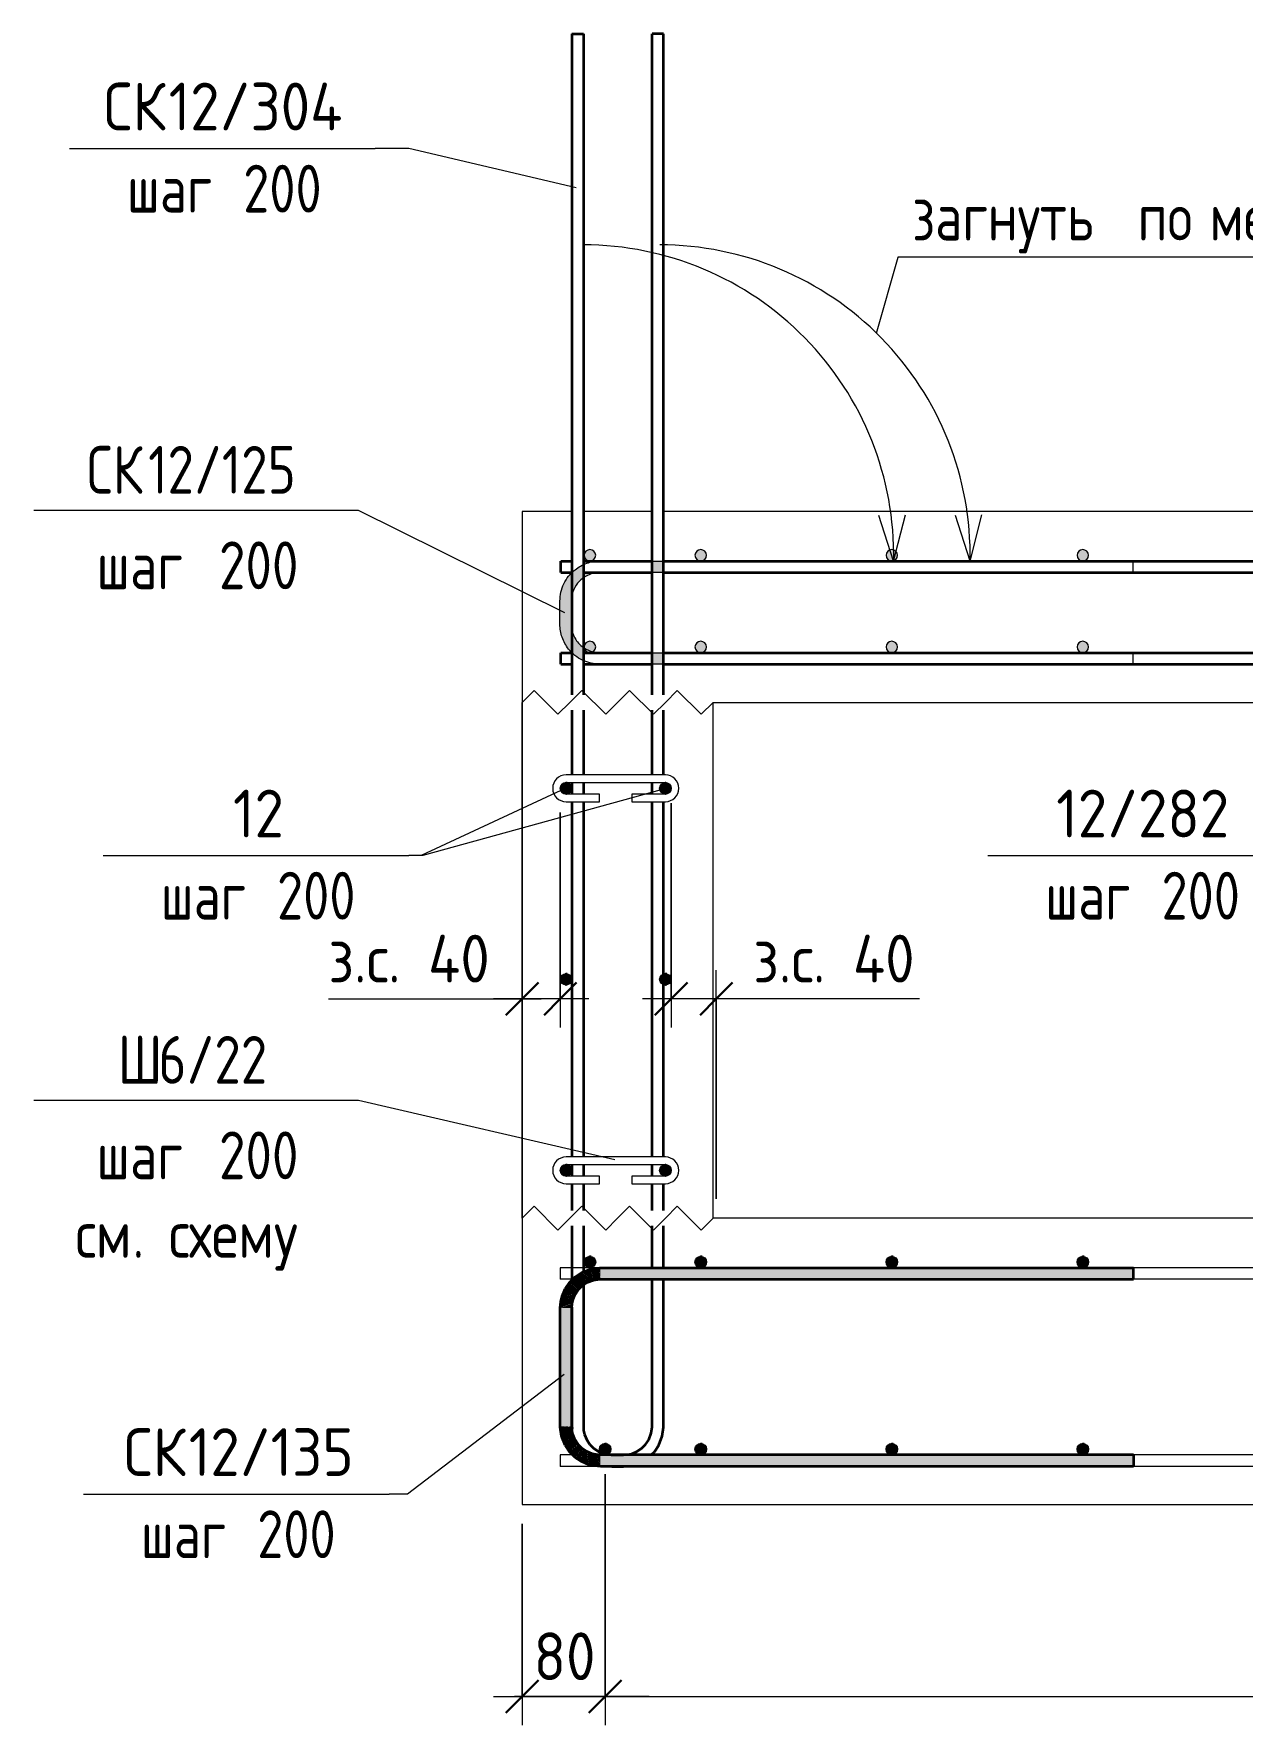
# Model space of a CAD drawing. Header units: millimetres. Extents: x 3129 to 68868, y -1586 to 12682.
# Drawn here: x 39890 to 41155, y -1381 to 390 of the extents above; entities that cross this region are included whole.
import ezdxf

# ---------------------------------------------------------------- set-up
doc = ezdxf.new("R2010")
doc.units = ezdxf.units.MM
for name, color, linetype, lineweight in [('AA_Dim', 7, 'Continuous', 9), ('AA_Dim-20', 7, 'Continuous', 9), ('AA_Linii', 7, 'Continuous', 9), ('AA_Oformlenie', 7, 'Continuous', 9), ('AA_Vinoska', 7, 'Continuous', 9), ('AF_Perekritie_Опалубка', 253, 'Continuous', 20), ('AF_Stena_Арматура', 253, 'Continuous', 18), ('Gen_Text', 7, 'Continuous', 9), ('KR_Armatura', 7, 'Continuous', 20), ('KR_Armatura_Tonkie', 7, 'Continuous', 20)]:
    doc.layers.add(name, color=color, linetype=linetype, lineweight=lineweight)
doc.styles.add('GOST Common', font='GOST_Common.ttf', dxfattribs={"width": 0.85, "height": 50})
doc.styles.add('ISOCPEUR', font='isocpeur.TTF', dxfattribs={"width": 0.85, "height": 50})
doc.styles.add('ISOCPEUR_1', font='isocpeur.TTF', dxfattribs={"width": 0.9, "height": 50})
doc.styles.add('ISOCPEUR_2', font='isocpeur.TTF', dxfattribs={"width": 0.8, "height": 50})
doc.dimstyles.new('05_Округл_5мм__прозр__1', dxfattribs={"dimscale": 304.8, "dimtxt": 50.137748, "dimasz": 0.111549, "dimexe": 0.098425, "dimexo": 0.065617, "dimgap": 0.006562, "dimtad": 1, "dimdec": 0, "dimrnd": 5, "dimdsep": 46, "dimtxsty": 'ISOCPEUR_1', "dimblk1": 'OBLIQUE', "dimblk2": 'OBLIQUE', "dimsah": 1, "dimcen": 0.09, "dimdle": 0.098425, "dimazin": 0, "dimtfac": 1, "dimtdec": 4, "dimtix": 1, "dimtmove": 1, "dimatfit": 3, "dimfxl": 1, "dimtvp": 1, "dimtolj": 1, "dimtzin": 0, "dimlwd": 18, "dimlwe": 18, "dimarcsym": 2})
doc.dimstyles.new('05_Округл_5мм__прозр__2', dxfattribs={"dimscale": 304.8, "dimtxt": 50.137748, "dimasz": 0.111549, "dimexe": 0.098425, "dimexo": 0.065617, "dimgap": 0.006562, "dimtad": 1, "dimdec": 0, "dimrnd": 5, "dimdsep": 46, "dimtxsty": 'ISOCPEUR_1', "dimblk1": 'OBLIQUE', "dimblk2": 'OBLIQUE', "dimsah": 1, "dimcen": 0.09, "dimdle": 0.098425, "dimazin": 0, "dimtfac": 1, "dimtdec": 4, "dimtix": 1, "dimtmove": 0, "dimatfit": 3, "dimfxl": 1, "dimtvp": 1, "dimtolj": 1, "dimtzin": 0, "dimlwd": 18, "dimlwe": 18, "dimarcsym": 2})

# ---------------------------------------------------------------- blocks, each defined once
blk = doc.blocks.new('079_Шпилька _ЭлУзла_ - d8 А240-V1-Сечение 21')
at = {"layer": 'AA_Oformlenie'}
for p, q in [((-47142, -386), (-47246, -386)), ((-47246, -394), (-47142, -394)), ((-47211, -406), (-47246, -406)), ((-47211, -414), (-47211, -406)), ((-47142, -406), (-47177, -406)), ((-47177, -406), (-47177, -414)), ((-47246, -414), (-47211, -414)), ((-47177, -414), (-47142, -414))]:
    blk.add_line(p, q, dxfattribs=at)
for centre, radius, start, end in [((-47246, -400), 14, 90, 270), ((-47142, -400), 14, 270, 90), ((-47246, -400), 6, 90, 270), ((-47142, -400), 6, 270, 90)]:
    blk.add_arc(centre, radius, start, end, dxfattribs=at)
blk = doc.blocks.new('079_Шпилька _ЭлУзла_ - d8 А240-V2-Сечение 21')
at = {"layer": 'AA_Oformlenie'}
for p, q in [((-47142, -786), (-47246, -786)), ((-47246, -794), (-47142, -794)), ((-47211, -806), (-47246, -806)), ((-47246, -814), (-47211, -814)), ((-47211, -814), (-47211, -806)), ((-47142, -806), (-47177, -806)), ((-47177, -806), (-47177, -814)), ((-47177, -814), (-47142, -814))]:
    blk.add_line(p, q, dxfattribs=at)
for centre, radius, start, end in [((-47246, -800), 14, 90, 270), ((-47246, -800), 6, 90, 270), ((-47142, -800), 14, 270, 90), ((-47142, -800), 6, 270, 90)]:
    blk.add_arc(centre, radius, start, end, dxfattribs=at)
blk = doc.blocks.new('Последовательность узлов - 3мм масшт20 маскировка-904226-Сечение 21')
at = {"layer": 'AA_Oformlenie'}
for p, q in [((-44797, -850), (-44784.5, -837.5)), ((-44759.5, -862.5), (-44784.5, -837.5)), ((-44747, -850), (-44759.5, -862.5)), ((-44747, -850), (-44734.5, -837.5)), ((-44709.5, -862.5), (-44734.5, -837.5)), ((-44697, -850), (-44709.5, -862.5)), ((-44697, -850), (-44684.5, -837.5)), ((-44659.5, -862.5), (-44684.5, -837.5)), ((-44647, -850), (-44659.5, -862.5)), ((-44647, -850), (-44634.5, -837.5)), ((-44609.5, -862.5), (-44634.5, -837.5)), ((-44597, -850), (-44609.5, -862.5))]:
    blk.add_line(p, q, dxfattribs=at)
blk = doc.blocks.new('DIMBLOCK33-Сечение 21')
at = {"layer": 'AA_Dim-20', "lineweight": 18}
for p, q in [((40440.8, -425.4), (40440.8, -650.4)), ((40440.8, -620.4), (40440.8, -425.4)), ((40400.8, -624.5), (40400.8, -590.4)), ((40197.9, -620.4), (40391.9, -620.4)), ((40470.8, -620.4), (40370.8, -620.4)), ((40391.9, -620.4), (40420.8, -620.4)), ((40400.8, -620.4), (40400.8, -624.5))]:
    blk.add_line(p, q, dxfattribs=at)
at = {"layer": 'AA_Dim-20', "lineweight": 30}
for p, q in [((40400.8, -620.4), (40417.8, -603.4)), ((40440.8, -620.4), (40457.8, -603.4)), ((40400.8, -620.4), (40383.8, -637.4)), ((40440.8, -620.4), (40423.8, -637.4))]:
    blk.add_line(p, q, dxfattribs=at)
at = {"layer": 'AA_Dim-20', "color": 0, "lineweight": 18, "insert": (40197.9, -553.3), "char_height": 50, "width": 208.876, "attachment_point": 1, "line_spacing_factor": 1.135194, "style": 'ISOCPEUR_1'}
blk.add_mtext('з.с. 40', dxfattribs=at)
blk = doc.blocks.new('_Oblique')
at = {"color": 0, "linetype": 'ByBlock', "lineweight": -2}
blk.add_line((-0.5, -0.5), (0.5, 0.5), dxfattribs=at)
blk = doc.blocks.new('DIMBLOCK34-Сечение 21')
at = {"layer": 'AA_Dim-20', "lineweight": 18}
for p, q in [((40556.8, -415.7), (40556.8, -650.4)), ((40556.8, -620.4), (40556.8, -415.7)), ((40604.1, -830), (40604.1, -590.4)), ((40634.1, -620.4), (40526.8, -620.4)), ((40622.7, -620.4), (40580.4, -620.4)), ((40604.1, -620.4), (40604.1, -830)), ((40816.8, -620.4), (40622.7, -620.4))]:
    blk.add_line(p, q, dxfattribs=at)
at = {"layer": 'AA_Dim-20', "lineweight": 30}
for p, q in [((40556.8, -620.4), (40573.8, -603.4)), ((40604.1, -620.4), (40621.1, -603.4)), ((40556.8, -620.4), (40539.8, -637.4)), ((40604.1, -620.4), (40587.1, -637.4))]:
    blk.add_line(p, q, dxfattribs=at)
at = {"layer": 'AA_Dim-20', "color": 0, "lineweight": 18, "insert": (40642.7, -553.3), "char_height": 50, "width": 208.876, "attachment_point": 1, "line_spacing_factor": 1.135194, "style": 'ISOCPEUR_1'}
blk.add_mtext('з.с. 40', dxfattribs=at)
blk = doc.blocks.new('010_Текст с выноской - Текст 2 строки-4082114-Сечение 21')
at = {"layer": 'AA_Vinoska'}
blk.add_line((-46398.5, 156), (-46898.5, 156), dxfattribs=at)
blk = doc.blocks.new('DIMBLOCK40-Сечение 21')
at = {"layer": 'AA_Dim-20', "lineweight": 18}
for p, q in [((40487.8, -1118), (40487.8, -1380.9)), ((40487.8, -1350.9), (40487.8, -1118)), ((40400.8, -1170), (40400.8, -1380.9)), ((40400.8, -1350.9), (40400.8, -1170)), ((40370.8, -1350.9), (40487.8, -1350.9)), ((40392.8, -1350.9), (40444.3, -1350.9)), ((40533.9, -1350.9), (40392.8, -1350.9))]:
    blk.add_line(p, q, dxfattribs=at)
at = {"layer": 'AA_Dim-20', "lineweight": 30}
for p, q in [((40400.8, -1350.9), (40417.8, -1333.9)), ((40487.8, -1350.9), (40504.8, -1333.9)), ((40400.8, -1350.9), (40383.8, -1367.9)), ((40487.8, -1350.9), (40470.8, -1367.9))]:
    blk.add_line(p, q, dxfattribs=at)
at = {"layer": 'AA_Dim-20', "color": 0, "lineweight": 18, "insert": (40412.8, -1283.8), "char_height": 50, "width": 145.305, "attachment_point": 1, "line_spacing_factor": 1.135194, "style": 'ISOCPEUR_1'}
blk.add_mtext('80\\fISOCPEUR|b0|i0|c130|p34|;\\W.9;ㅤ', dxfattribs=at)
blk = doc.blocks.new('DIMBLOCK41-Сечение 21')
at = {"layer": 'AA_Dim-20', "lineweight": 18}
for p, q in [((43017.8, -1110.4), (43017.8, -1380.9)), ((43017.8, -1350.9), (43017.8, -1110.4)), ((40487.8, -1118), (40487.8, -1380.9)), ((40487.8, -1350.9), (40487.8, -1118)), ((40487.8, -1350.9), (43017.8, -1350.9))]:
    blk.add_line(p, q, dxfattribs=at)
at = {"layer": 'AA_Dim-20', "lineweight": 30}
for p, q in [((40487.8, -1350.9), (40504.8, -1333.9)), ((43017.8, -1350.9), (43034.8, -1333.9)), ((40487.8, -1350.9), (40470.8, -1367.9)), ((43017.8, -1350.9), (43000.8, -1367.9))]:
    blk.add_line(p, q, dxfattribs=at)
at = {"layer": 'AA_Dim-20', "color": 0, "lineweight": 18, "insert": (41639.7, -1283.8), "char_height": 50, "width": 271.311, "attachment_point": 1, "line_spacing_factor": 1.135194, "style": 'ISOCPEUR_1'}
blk.add_mtext('шаг 200', dxfattribs=at)
blk = doc.blocks.new('042_М_Арматуры - Диам длина поз _ Комментарий-2260297-Сечение 21')
at = {"layer": 'AA_Vinoska'}
blk.add_line((-46484.4, -725.7), (-46164.4, -725.7), dxfattribs=at)
blk = doc.blocks.new('010_Текст с выноской - Текст 2 строки-4087354-Сечение 21')
at = {"layer": 'AA_Vinoska'}
blk.add_line((-47463.3, -109.1), (-47803.3, -109.1), dxfattribs=at)

msp = doc.modelspace()

# ---------------------------------------------------------------- hatches: boundary and pattern name
at = {"layer": 'AA_Oformlenie'}
h = msp.add_hatch(color=250, dxfattribs=at)
h.paths.add_polyline_path([(40787.8, -258), (40789.3, -257.8), (40790.8, -257.2), (40792, -256.2), (40793, -255), (40793.6, -253.6), (40793.8, -252), (40793.6, -250.4), (40793, -249), (40792, -247.8), (40790.8, -246.8), (40789.3, -246.2), (40787.8, -246), (40786.2, -246.2), (40784.8, -246.8), (40783.5, -247.8), (40782.6, -249), (40782, -250.4), (40781.8, -252), (40782, -253.6), (40782.6, -255), (40783.5, -256.2), (40784.8, -257.2), (40786.2, -257.8)])
h.paths.add_polyline_path([(40987.8, -258), (40989.3, -257.8), (40990.8, -257.2), (40992, -256.2), (40993, -255), (40993.6, -253.6), (40993.8, -252), (40993.6, -250.4), (40993, -249), (40992, -247.8), (40990.8, -246.8), (40989.3, -246.2), (40987.8, -246), (40986.2, -246.2), (40984.8, -246.8), (40983.5, -247.8), (40982.6, -249), (40982, -250.4), (40981.8, -252), (40982, -253.6), (40982.6, -255), (40983.5, -256.2), (40984.8, -257.2), (40986.2, -257.8)])
h.paths.add_polyline_path([(40587.8, -258), (40589.3, -257.8), (40590.8, -257.2), (40592, -256.2), (40593, -255), (40593.6, -253.6), (40593.8, -252), (40593.6, -250.4), (40593, -249), (40592, -247.8), (40590.8, -246.8), (40589.3, -246.2), (40587.8, -246), (40586.2, -246.2), (40584.8, -246.8), (40583.5, -247.8), (40582.6, -249), (40582, -250.4), (40581.8, -252), (40582, -253.6), (40582.6, -255), (40583.5, -256.2), (40584.8, -257.2), (40586.2, -257.8)])
h.paths.add_polyline_path([(40475, -257.1), (40476, -256.2), (40477, -255), (40477.6, -253.6), (40477.8, -252), (40477.6, -250.4), (40477, -249), (40476, -247.8), (40474.8, -246.8), (40473.3, -246.2), (40471.8, -246), (40470.2, -246.2), (40468.8, -246.8), (40467.5, -247.8), (40466.6, -249), (40466, -250.4), (40465.8, -252), (40466, -253), (40470.2, -255.4), (40474.7, -257)])
h.paths.add_polyline_path([(40987.8, -162), (40989.3, -161.8), (40990.8, -161.2), (40992, -160.2), (40993, -159), (40993.6, -157.6), (40993.8, -156), (40993.6, -154.4), (40993, -153), (40992, -151.8), (40990.8, -150.8), (40989.3, -150.2), (40987.8, -150), (40986.2, -150.2), (40984.8, -150.8), (40983.5, -151.8), (40982.6, -153), (40982, -154.4), (40981.8, -156), (40982, -157.6), (40982.6, -159), (40983.5, -160.2), (40984.8, -161.2), (40986.2, -161.8)])
h.paths.add_polyline_path([(40471.8, -162), (40473.3, -161.8), (40474.8, -161.2), (40476, -160.2), (40477, -159), (40477.6, -157.6), (40477.8, -156), (40477.6, -154.4), (40477, -153), (40476, -151.8), (40474.8, -150.8), (40473.3, -150.2), (40471.8, -150), (40470.2, -150.2), (40468.8, -150.8), (40467.5, -151.8), (40466.6, -153), (40466, -154.4), (40465.8, -156), (40466, -157.6), (40466.6, -159), (40467.5, -160.2), (40468.8, -161.2), (40470.2, -161.8)])
h.paths.add_polyline_path([(40587.8, -162), (40589.3, -161.8), (40590.8, -161.2), (40592, -160.2), (40593, -159), (40593.6, -157.6), (40593.8, -156), (40593.6, -154.4), (40593, -153), (40592, -151.8), (40590.8, -150.8), (40589.3, -150.2), (40587.8, -150), (40586.2, -150.2), (40584.8, -150.8), (40583.5, -151.8), (40582.6, -153), (40582, -154.4), (40581.8, -156), (40582, -157.6), (40582.6, -159), (40583.5, -160.2), (40584.8, -161.2), (40586.2, -161.8)])
h.paths.add_polyline_path([(40787.8, -162), (40789.3, -161.8), (40790.8, -161.2), (40792, -160.2), (40793, -159), (40793.6, -157.6), (40793.8, -156), (40793.6, -154.4), (40793, -153), (40792, -151.8), (40790.8, -150.8), (40789.3, -150.2), (40787.8, -150), (40786.2, -150.2), (40784.8, -150.8), (40783.5, -151.8), (40782.6, -153), (40782, -154.4), (40781.8, -156), (40782, -157.6), (40782.6, -159), (40783.5, -160.2), (40784.8, -161.2), (40786.2, -161.8)])
h = msp.add_hatch(color=250, dxfattribs=at)
h.paths.add_polyline_path([(40536.9, -270), (40548.9, -270), (40548.9, -258.1), (40536.9, -258.1), (40536.9, -259.2)])
h.paths.add_polyline_path([(40464.9, -266.1), (40464.9, -258), (40480, -257.8), (40474.7, -257), (40469.3, -255.1), (40463.6, -251.5), (40458.9, -246.8), (40455.3, -241.1), (40453.1, -234.8), (40452.4, -228), (40452.4, -204), (40453.1, -197.4), (40455.3, -191.1), (40458.9, -185.4), (40464.1, -180.3), (40469.3, -177), (40475.7, -174.8), (40482.3, -174), (40548.9, -174), (40548.9, -162), (40536.9, -162), (40536.9, -174), (40464.9, -174), (40464.9, -165.9), (40463.6, -166.5), (40456.2, -171.2), (40449.5, -177.8), (40444.5, -185.8), (40441.4, -194.7), (40440.4, -204.1), (40440.4, -228.1), (40441.4, -237.3), (40444.9, -246.8), (40449.5, -254.2), (40456.2, -260.8), (40464.1, -265.8)])
at = {"layer": 'KR_Armatura'}
h = msp.add_hatch(color=256, dxfattribs=at)
edge = h.paths.add_edge_path()
edge.add_arc((40446.8, -400), 6, 0, 360)
for points in [[(40446.8, -406), (40452, -403), (40452, -397), (40446.8, -394), (40441.6, -397), (40441.6, -403), (40446.4, -405.8)], [(40550.8, -406), (40556, -403), (40556, -397), (40550.8, -394), (40545.6, -397), (40545.6, -403), (40550.4, -405.8)], [(40446.8, -606), (40452, -603), (40452, -597), (40446.8, -594), (40441.6, -597), (40441.6, -603)], [(40550.8, -606), (40556, -603), (40556, -597), (40550.8, -594), (40545.6, -597), (40545.6, -603)], [(40446.8, -806), (40452, -803), (40452, -797), (40446.8, -794), (40441.6, -797), (40441.6, -803), (40446.4, -805.8)], [(40550.8, -806), (40556, -803), (40556, -797), (40550.8, -794), (40545.6, -797), (40545.6, -803), (40550.4, -805.8)], [(40471.8, -902), (40477, -899), (40477, -893), (40471.8, -890), (40466.6, -893), (40466.6, -899)], [(40587.8, -902), (40593, -899), (40593, -893), (40587.8, -890), (40582.6, -893), (40582.6, -899)], [(40787.8, -902), (40793, -899), (40793, -893), (40787.8, -890), (40782.6, -893), (40782.6, -899)], [(40987.8, -902), (40993, -899), (40993, -893), (40987.8, -890), (40982.6, -893), (40982.6, -899)], [(40487.8, -1098), (40493, -1095), (40493, -1089), (40487.8, -1086), (40482.6, -1089), (40482.6, -1095)], [(40587.8, -1098), (40593, -1095), (40593, -1089), (40587.8, -1086), (40582.6, -1089), (40582.6, -1095)], [(40787.8, -1098), (40793, -1095), (40793, -1089), (40787.8, -1086), (40782.6, -1089), (40782.6, -1095)], [(40987.8, -1098), (40993, -1095), (40993, -1089), (40987.8, -1086), (40982.6, -1089), (40982.6, -1095)]]:
    msp.add_hatch(color=256, dxfattribs=at).paths.add_polyline_path(points)
h = msp.add_hatch(color=256, dxfattribs=at)
edge = h.paths.add_edge_path()
edge.add_arc((40550.8, -400), 6, 0, 360)
h = msp.add_hatch(color=256, dxfattribs=at)
edge = h.paths.add_edge_path()
edge.add_arc((40446.8, -600), 6, 0, 360)
h = msp.add_hatch(color=256, dxfattribs=at)
edge = h.paths.add_edge_path()
edge.add_arc((40550.8, -600), 6, 0, 360)
h = msp.add_hatch(color=256, dxfattribs=at)
edge = h.paths.add_edge_path()
edge.add_arc((40446.8, -800), 6, 0, 360)
h = msp.add_hatch(color=256, dxfattribs=at)
edge = h.paths.add_edge_path()
edge.add_arc((40550.8, -800), 6, 0, 360)
h = msp.add_hatch(color=256, dxfattribs=at)
edge = h.paths.add_edge_path()
edge.add_arc((40471.8, -896), 6, 0, 360)
h = msp.add_hatch(color=256, dxfattribs=at)
edge = h.paths.add_edge_path()
edge.add_arc((40587.8, -896), 6, 0, 360)
h = msp.add_hatch(color=256, dxfattribs=at)
edge = h.paths.add_edge_path()
edge.add_arc((40787.8, -896), 6, 0, 360)
h = msp.add_hatch(color=256, dxfattribs=at)
edge = h.paths.add_edge_path()
edge.add_arc((40987.8, -896), 6, 0, 360)
h = msp.add_hatch(color=256, dxfattribs=at)
edge = h.paths.add_edge_path()
edge.add_arc((40487.8, -1092), 6, 0, 360)
h = msp.add_hatch(color=256, dxfattribs=at)
edge = h.paths.add_edge_path()
edge.add_arc((40587.8, -1092), 6, 0, 360)
h = msp.add_hatch(color=256, dxfattribs=at)
edge = h.paths.add_edge_path()
edge.add_arc((40787.8, -1092), 6, 0, 360)
h = msp.add_hatch(color=256, dxfattribs=at)
edge = h.paths.add_edge_path()
edge.add_arc((40987.8, -1092), 6, 0, 360)
at = {"layer": 'KR_Armatura_Tonkie'}
for points in [[(40482.1, -914), (40481.8, -902), (40472.6, -903.3), (40475.9, -907)], [(40482.8, -914), (40482.8, -902), (40481.8, -902), (40482.2, -907)], [(40548.9, -914), (41040.8, -914), (41040.8, -902), (40482.8, -902), (40482.8, -914), (40536.9, -914)], [(40459.6, -925), (40450.3, -917.4), (40445.8, -924.2), (40456.2, -924.8)], [(40463.8, -920.8), (40456.2, -911.5), (40450.3, -917.4), (40463, -920.6)], [(40459.6, -925), (40463.8, -920.8), (40450.3, -917.4), (40456.4, -922.3)], [(40468.7, -917.5), (40463, -907), (40456.2, -911.5), (40464.9, -915.7)], [(40463.8, -920.8), (40468.7, -917.5), (40456.2, -911.5), (40463, -919.9)], [(40475.5, -914.9), (40472.6, -903.3), (40463, -907), (40464.9, -908.1)], [(40468.7, -917.5), (40475.5, -914.9), (40463, -907), (40467.3, -914.9)], [(40475.5, -914.9), (40482.1, -914), (40472.6, -903.3), (40475.3, -914)], [(40482.1, -914), (40482.8, -914), (40481.8, -903.3), (40482.1, -914)], [(40440.8, -944), (40452.8, -939.5), (40441.3, -937.8)], [(40441.3, -937.8), (40454.1, -935.3), (40442.6, -931.8)], [(40453.1, -939.6), (40454.1, -935.3), (40441.3, -937.8), (40452.9, -939.6)], [(40442.6, -931.8), (40456.2, -929.8), (40445.8, -924.2)], [(40454.1, -935.3), (40456.2, -929.9), (40442.6, -931.8), (40452.9, -934.9)], [(40456.4, -929.9), (40459.6, -925), (40445.8, -924.2), (40456.2, -929.8)], [(40452.8, -1068), (40452.8, -944), (40440.8, -944), (40440.8, -1068)], [(40445.8, -944), (40452.8, -944), (40453.1, -939.6), (40441.3, -944), (40442.6, -944)], [(40440.8, -1069), (40452.8, -1068.7), (40452.7, -1068), (40442.1, -1068.9)], [(40440.8, -1069), (40450.9, -1068), (40440.8, -1068)], [(40442.1, -1078.2), (40452.8, -1068.7), (40440.8, -1069), (40441.7, -1075.8)], [(40442.1, -1078.2), (40453.7, -1075.3), (40452.8, -1068.7), (40444.8, -1075.8)], [(40445.8, -1087.8), (40453.7, -1075.3), (40442.1, -1078.2)], [(40445.8, -1087.8), (40456.4, -1082.1), (40453.7, -1075.3), (40453.4, -1075.8)], [(40450.3, -1094.6), (40456.4, -1082.1), (40445.8, -1087.8)], [(40450.3, -1094.6), (40459.5, -1086.9), (40456.4, -1082.1), (40453.6, -1087.8)], [(40456.2, -1100.5), (40459.6, -1087), (40450.3, -1094.6), (40453.7, -1098)], [(40456.2, -1100.5), (40463.8, -1091.2), (40459.6, -1087), (40456.4, -1099.7)], [(40463, -1105), (40463.8, -1091.2), (40456.4, -1100.6), (40462.4, -1104.6)], [(40463, -1105), (40468.7, -1094.5), (40463.8, -1091.2), (40463.3, -1100.5)], [(40470.6, -1108.2), (40468.6, -1094.6), (40463, -1105), (40468.4, -1107.3)], [(40470.6, -1108.2), (40474.1, -1096.7), (40468.7, -1094.6), (40470.2, -1105)], [(40476.7, -1109.5), (40474.1, -1096.7), (40470.6, -1108.2), (40475.1, -1109.2)], [(40476.7, -1109.5), (40478.4, -1097.7), (40474.1, -1096.7), (40476.5, -1108.7)], [(40482.8, -1110), (40478.4, -1097.7), (40476.7, -1109.5), (40480.7, -1109.8)], [(40482.8, -1110), (40482.8, -1098), (40478.4, -1097.7), (40482.4, -1108.7)], [(40988.2, -1110), (41040.8, -1110), (41040.8, -1098), (40482.8, -1098), (40482.8, -1110), (40987.8, -1110)]]:
    msp.add_hatch(color=256, dxfattribs=at).paths.add_polyline_path(points)

# ---------------------------------------------------------------- linework, layer by layer
at = {"layer": 'AA_Linii', "lineweight": 20}
for p, q in [((40789.8, -162), (40774.4, -114.4)), ((40789.8, -162), (40802.1, -113.5)), ((40869.8, -162), (40854.4, -114.4)), ((40869.8, -162), (40882.1, -113.5)), ((40482.3, -162), (41040.2, -162)), ((41040.2, -174), (40482.3, -174)), ((41040.2, -162), (41040.2, -174)), ((40440.4, -228), (40440.4, -204)), ((40452.4, -204.1), (40452.4, -228.1)), ((40482.3, -258.1), (41040.2, -258.1)), ((41040.2, -258.1), (41040.2, -270)), ((41040.2, -270), (40482.3, -270)), ((40400.8, -850), (40400.8, -310)), ((40440.8, -902), (40440.8, -914)), ((43055.8, -902), (40440.8, -902)), ((43055.8, -914), (40440.8, -914)), ((40487.8, -1098), (40487.8, -1088)), ((40587.8, -1098), (40587.8, -1092)), ((40787.8, -1098), (40787.8, -1090.8)), ((40987.8, -1098), (40987.8, -1092)), ((40440.8, -1098), (40440.8, -1110)), ((43055.8, -1098), (40440.8, -1098)), ((43055.8, -1110), (40440.8, -1110))]:
    msp.add_line(p, q, dxfattribs=at)
for centre, radius, start, end in [((40464.9, -156), 325, 358.9422, 90), ((40544.9, -156), 325, 358.9422, 90), ((40471.8, -156), 6, 360, 180), ((40471.8, -156), 6, 180, 0), ((40587.8, -156), 6, 360, 180), ((40587.8, -156), 6, 180, 0), ((40787.8, -156), 6, 360, 180), ((40787.8, -156), 6, 180, 0), ((40987.8, -156), 6, 360, 180), ((40987.8, -156), 6, 180, 0), ((40471.8, -252), 6, 360, 180), ((40587.8, -252), 6, 360, 180), ((40787.8, -252), 6, 360, 180), ((40987.8, -252), 6, 360, 180), ((40471.8, -252), 6, 180, 0), ((40587.8, -252), 6, 180, 0), ((40787.8, -252), 6, 180, 0), ((40987.8, -252), 6, 180, 0)]:
    msp.add_arc(centre, radius, start, end, dxfattribs=at)
for points in [[(40440.4, -204), (40440.4, -200.8), (40441.1, -194.6), (40444.2, -185.6), (40449.2, -177.6), (40457.1, -169.8), (40466.1, -164.8), (40475.3, -162.4), (40480, -162), (40482.3, -162)], [(40482.3, -174), (40480.1, -174), (40475.6, -174.5), (40469.2, -176.8), (40463.5, -180.4), (40457.9, -186), (40454.3, -192.5), (40452.6, -199), (40452.4, -202.4), (40452.4, -204.1)], [(40482.3, -270), (40479.2, -270), (40473, -269.3), (40464, -266.2), (40455.9, -261.1), (40448.1, -253.3), (40443.1, -244.2), (40440.8, -235.1), (40440.4, -230.4), (40440.4, -228)], [(40452.4, -228.1), (40452.4, -230.4), (40452.9, -234.8), (40455.1, -241.2), (40458.7, -246.9), (40464.3, -252.5), (40470.8, -256.1), (40477.3, -257.8), (40480.6, -258.1), (40482.3, -258.1)]]:
    msp.add_open_spline(points, degree=3, knots=[0, 0, 0, 0, 0.142857, 0.285714, 0.428571, 0.571429, 0.785714, 0.892857, 1, 1, 1, 1], dxfattribs=at)
at = {"layer": 'AA_Vinoska'}
for p, q in [((40282.3, 269.9), (40247, 269.9)), ((40457.4, 228.7), (40282.3, 269.9)), ((40772, 76.7), (40794.4, 156)), ((40445.6, -216.3), (40229.5, -109.1)), ((40446.6, -399.9), (40295.2, -470.4)), ((40548.9, -400.8), (40296.8, -470.4)), ((40295.2, -470.4), (40282.3, -470.4)), ((40296.8, -470.4), (40282.3, -470.4)), ((40498, -789.1), (40229.5, -727)), ((40444.7, -1013.7), (40280.9, -1139)), ((40280.9, -1139), (40261.6, -1139))]:
    msp.add_line(p, q, dxfattribs=at)
at = {"layer": 'AF_Perekritie_Опалубка'}
for p, q in [((40452.9, -110), (40400.8, -110)), ((40400.8, -110), (40400.8, -310)), ((40402.1, -110), (40400.8, -110)), ((40536.9, -110), (40464.9, -110)), ((42947.9, -110), (40548.9, -110)), ((40600.8, -310), (42895.8, -310)), ((40400.8, -850), (40400.8, -1150)), ((42895.8, -850), (40600.8, -850)), ((40400.8, -1150), (43095.8, -1150)), ((40400.8, -1150), (40406.6, -1150))]:
    msp.add_line(p, q, dxfattribs=at)
at = {"layer": 'AF_Stena_Арматура', "lineweight": 20}
for p, q in [((40400.8, -310), (40400.8, -850)), ((40600.8, -850), (40600.8, -310)), ((40600.8, -310), (40602.2, -310)), ((40602.2, -850), (40600.8, -850))]:
    msp.add_line(p, q, dxfattribs=at)
at = {"layer": 'KR_Armatura'}
for p, q in [((40446.8, -394), (40441.6, -397)), ((40441.6, -397), (40441.6, -403)), ((40441.6, -403), (40446.4, -405.8)), ((40446.4, -405.8), (40446.8, -406)), ((40448.1, -394), (40446.8, -394)), ((40452, -397), (40446.8, -394)), ((40446.8, -406), (40452, -403)), ((40448.1, -406), (40446.8, -406)), ((40452, -403), (40452, -397)), ((40550.8, -394), (40545.6, -397)), ((40545.6, -397), (40545.6, -403)), ((40545.6, -403), (40550.4, -405.8)), ((40550.4, -405.8), (40550.8, -406)), ((40556, -397), (40550.8, -394)), ((40550.8, -406), (40556, -403)), ((40556, -403), (40556, -397)), ((40446.8, -594), (40441.6, -597)), ((40441.6, -597), (40441.6, -603)), ((40448.1, -594), (40446.8, -594)), ((40452, -597), (40446.8, -594)), ((40452, -603), (40452, -597)), ((40550.8, -594), (40545.6, -597)), ((40545.6, -597), (40545.6, -603)), ((40552.2, -594), (40550.8, -594)), ((40556, -597), (40550.8, -594)), ((40556, -603), (40556, -597)), ((40441.6, -603), (40446.8, -606)), ((40446.8, -606), (40452, -603)), ((40448.1, -606), (40446.8, -606)), ((40545.6, -603), (40550.8, -606)), ((40550.8, -606), (40556, -603)), ((40552.2, -606), (40550.8, -606)), ((40446.8, -794), (40441.6, -797)), ((40448.1, -794), (40446.8, -794)), ((40452, -797), (40446.8, -794)), ((40550.8, -794), (40545.6, -797)), ((40556, -797), (40550.8, -794)), ((40441.6, -797), (40441.6, -803)), ((40441.6, -803), (40446.4, -805.8)), ((40446.4, -805.8), (40446.8, -806)), ((40446.8, -806), (40452, -803)), ((40448.1, -806), (40446.8, -806)), ((40452, -803), (40452, -797)), ((40545.6, -797), (40545.6, -803)), ((40545.6, -803), (40550.4, -805.8)), ((40550.4, -805.8), (40550.8, -806)), ((40550.8, -806), (40556, -803)), ((40556, -803), (40556, -797)), ((40471.8, -890), (40466.6, -893)), ((40466.6, -893), (40466.6, -899)), ((40466.6, -899), (40471.8, -902)), ((40473.1, -890), (40471.8, -890)), ((40477, -893), (40471.8, -890)), ((40471.8, -902), (40477, -899)), ((40473.1, -902), (40471.8, -902)), ((40477, -899), (40477, -893)), ((40587.8, -890), (40582.6, -893)), ((40582.6, -893), (40582.6, -899)), ((40582.6, -899), (40587.8, -902)), ((40589.2, -890), (40587.8, -890)), ((40593, -893), (40587.8, -890)), ((40587.8, -902), (40593, -899)), ((40589.2, -902), (40587.8, -902)), ((40593, -899), (40593, -893)), ((40787.8, -890), (40782.6, -893)), ((40782.6, -893), (40782.6, -899)), ((40782.6, -899), (40787.8, -902)), ((40789.2, -890), (40787.8, -890)), ((40793, -893), (40787.8, -890)), ((40787.8, -902), (40793, -899)), ((40789.2, -902), (40787.8, -902)), ((40793, -899), (40793, -893)), ((40987.8, -890), (40982.6, -893)), ((40982.6, -893), (40982.6, -899)), ((40982.6, -899), (40987.8, -902)), ((40989.2, -890), (40987.8, -890)), ((40993, -893), (40987.8, -890)), ((40987.8, -902), (40993, -899)), ((40989.2, -902), (40987.8, -902)), ((40993, -899), (40993, -893)), ((40487.8, -1086), (40482.6, -1089)), ((40482.6, -1089), (40482.6, -1095)), ((40482.6, -1095), (40487.8, -1098)), ((40489.1, -1086), (40487.8, -1086)), ((40493, -1089), (40487.8, -1086)), ((40487.8, -1098), (40493, -1095)), ((40493, -1095), (40493, -1089)), ((40587.8, -1086), (40582.6, -1089)), ((40582.6, -1089), (40582.6, -1095)), ((40582.6, -1095), (40587.8, -1098)), ((40589.2, -1086), (40587.8, -1086)), ((40593, -1089), (40587.8, -1086)), ((40587.8, -1098), (40593, -1095)), ((40593, -1095), (40593, -1089)), ((40787.8, -1086), (40782.6, -1089)), ((40782.6, -1089), (40782.6, -1095)), ((40782.6, -1095), (40787.8, -1098)), ((40789.2, -1086), (40787.8, -1086)), ((40793, -1089), (40787.8, -1086)), ((40787.8, -1098), (40793, -1095)), ((40793, -1095), (40793, -1089)), ((40987.8, -1086), (40982.6, -1089)), ((40982.6, -1089), (40982.6, -1095)), ((40982.6, -1095), (40987.8, -1098)), ((40989.2, -1086), (40987.8, -1086)), ((40993, -1089), (40987.8, -1086)), ((40987.8, -1098), (40993, -1095)), ((40993, -1095), (40993, -1089)), ((40487.9, -1098), (40487.8, -1098)), ((40589.2, -1098), (40587.8, -1098)), ((40789.2, -1098), (40787.8, -1098)), ((40989.2, -1098), (40987.8, -1098))]:
    msp.add_line(p, q, dxfattribs=at)
for centre in [(40446.8, -400), (40550.8, -400), (40446.8, -600), (40550.8, -600), (40446.8, -800), (40550.8, -800), (40471.8, -896), (40587.8, -896), (40787.8, -896), (40987.8, -896), (40487.8, -1092), (40587.8, -1092), (40787.8, -1092), (40987.8, -1092)]:
    msp.add_circle(centre, 6, dxfattribs=at)
at = {"layer": 'KR_Armatura_Tonkie', "lineweight": 35}
for p, q in [((40452.9, 390), (40452.9, -302)), ((40452.9, 390), (40464.9, 390)), ((40464.9, 390), (40464.9, -302)), ((40548.9, 390), (40536.9, 390)), ((40536.9, -302), (40536.9, 390)), ((40548.9, -302), (40548.9, 390)), ((40441.2, -162), (40452.9, -162)), ((40441.2, -174), (40441.2, -162)), ((40441.2, -174), (40452.9, -174)), ((40464.9, -162), (40536.9, -162)), ((40464.9, -174), (40536.9, -174)), ((40548.9, -162), (42947.9, -162)), ((40548.9, -174), (42947.9, -174)), ((40441.2, -258), (40452.9, -258)), ((40441.2, -270), (40441.2, -258)), ((40464.9, -258), (40536.9, -258)), ((40548.9, -258), (42947.9, -258)), ((40441.2, -270), (40452.9, -270)), ((40464.9, -270), (40536.9, -270)), ((40548.9, -270), (42947.9, -270)), ((40452.9, -318), (40452.9, -386)), ((40464.9, -318), (40464.9, -386)), ((40536.9, -386), (40536.9, -318)), ((40548.9, -386), (40548.9, -318)), ((40452.9, -394), (40452.9, -406)), ((40464.9, -394), (40464.9, -406)), ((40536.9, -406), (40536.9, -394)), ((40548.9, -406), (40548.9, -394)), ((40452.9, -414), (40452.9, -786)), ((40464.9, -414), (40464.9, -786)), ((40536.9, -786), (40536.9, -414)), ((40548.9, -786), (40548.9, -414)), ((40452.9, -794), (40452.9, -806)), ((40464.9, -794), (40464.9, -806)), ((40536.9, -806), (40536.9, -794)), ((40548.9, -806), (40548.9, -794)), ((40452.9, -814), (40452.9, -842)), ((40464.9, -814), (40464.9, -842)), ((40536.9, -842), (40536.9, -814)), ((40548.9, -842), (40548.9, -814)), ((40452.9, -858), (40452.9, -914.8)), ((40464.9, -858), (40464.9, -906.2)), ((40536.9, -902), (40536.9, -858)), ((40548.9, -902), (40548.9, -858)), ((40472.6, -903.3), (40481.8, -902)), ((40481.8, -902), (40482.8, -902)), ((40482.8, -902), (41040.8, -902)), ((41040.8, -914), (41040.8, -902)), ((40445.8, -924.2), (40450.3, -917.4)), ((40450.3, -917.4), (40456.2, -911.5)), ((40456.2, -911.5), (40463, -907)), ((40459.6, -925), (40463.8, -920.8)), ((40463, -907), (40472.6, -903.3)), ((40463.8, -920.8), (40468.7, -917.5)), ((40464.9, -920.1), (40464.9, -1068)), ((40468.7, -917.5), (40475.5, -914.9)), ((40475.5, -914.9), (40482.1, -914)), ((40482.1, -914), (40482.8, -914)), ((40482.8, -914), (41040.8, -914)), ((40536.9, -1068), (40536.9, -914)), ((40548.9, -1068), (40548.9, -914)), ((40440.8, -944), (40441.3, -937.8)), ((40441.3, -937.8), (40442.6, -931.8)), ((40442.6, -931.8), (40445.8, -924.2)), ((40453.1, -939.6), (40454.1, -935.3)), ((40454.1, -935.3), (40456.4, -929.9)), ((40456.4, -929.9), (40459.6, -925)), ((40440.8, -1068), (40440.8, -944)), ((40452.8, -944), (40453.1, -939.6)), ((40452.8, -1068), (40452.8, -944)), ((40452.9, -943.2), (40452.9, -1068)), ((40440.8, -1069), (40440.8, -1068)), ((40442.1, -1078.2), (40440.8, -1069)), ((40445.8, -1087.8), (40442.1, -1078.2)), ((40452.8, -1068.7), (40452.8, -1068)), ((40453.7, -1075.3), (40452.8, -1068.7)), ((40452.9, -1068), (40453.1, -1070.4)), ((40456.4, -1082.1), (40453.7, -1075.3)), ((40464.9, -1068), (40465.2, -1072.4)), ((40465.2, -1072.4), (40466.2, -1076.7)), ((40466.2, -1076.7), (40468.4, -1082.1)), ((40533.3, -1082.1), (40536, -1075.3)), ((40536, -1075.3), (40536.9, -1068.7)), ((40536.9, -1068.7), (40536.9, -1068)), ((40543.9, -1087.8), (40547.6, -1078.2)), ((40547.6, -1078.2), (40548.9, -1069)), ((40548.9, -1069), (40548.9, -1068)), ((40450.3, -1094.6), (40445.8, -1087.8)), ((40456.2, -1100.5), (40450.3, -1094.6)), ((40459.6, -1087), (40456.4, -1082.1)), ((40463.8, -1091.2), (40459.6, -1087)), ((40468.7, -1094.5), (40463.8, -1091.2)), ((40468.4, -1082.1), (40471.7, -1087)), ((40474.1, -1096.7), (40468.7, -1094.5)), ((40471.7, -1087), (40475.8, -1091.2)), ((40478.4, -1097.7), (40474.1, -1096.7)), ((40475.8, -1091.2), (40480.7, -1094.5)), ((40482.8, -1098), (40478.4, -1097.7)), ((40480.7, -1094.5), (40487.6, -1097.1)), ((40488.3, -1097.2), (40494.1, -1098)), ((40506.9, -1098), (40511.3, -1097.7)), ((40511.3, -1097.7), (40515.6, -1096.7)), ((40515.6, -1096.7), (40521, -1094.5)), ((40521, -1094.5), (40525.9, -1091.2)), ((40525.9, -1091.2), (40530.1, -1087)), ((40530.1, -1087), (40533.3, -1082.1)), ((40536, -1098), (40539.3, -1094.6)), ((40539.3, -1094.6), (40543.9, -1087.8)), ((40463, -1105), (40456.2, -1100.5)), ((40470.6, -1108.2), (40463, -1105)), ((40476.7, -1109.5), (40470.6, -1108.2)), ((40482.8, -1110), (40476.7, -1109.5)), ((41040.8, -1098), (40482.8, -1098)), ((41040.8, -1110), (40482.8, -1110)), ((40494.1, -1098), (40494.9, -1098)), ((40494.9, -1098), (40506.9, -1098)), ((40494.9, -1110), (40506.9, -1110)), ((41040.8, -1098), (41040.8, -1110))]:
    msp.add_line(p, q, dxfattribs=at)

# ---------------------------------------------------------------- block references
at = {"layer": 'AA_Oformlenie'}
for name, p in [('Последовательность узлов - 3мм масшт20 маскировка-904226-Сечение 21', (85197.8, 540)), ('079_Шпилька _ЭлУзла_ - d8 А240-V1-Сечение 21', (87692.8, 0)), ('079_Шпилька _ЭлУзла_ - d8 А240-V2-Сечение 21', (87692.8, 0)), ('Последовательность узлов - 3мм масшт20 маскировка-904226-Сечение 21', (85197.8, 0))]:
    msp.add_blockref(name, p, dxfattribs=at)
at = {"layer": 'AA_Vinoska'}
for name, p in [('042_М_Арматуры - Диам длина поз _ Комментарий-2260297-Сечение 21', (86411.3, 995.6)), ('010_Текст с выноской - Текст 2 строки-4082114-Сечение 21', (87692.8, 0)), ('010_Текст с выноской - Текст 2 строки-4087354-Сечение 21', (87692.8, 0)), ('042_М_Арматуры - Диам длина поз _ Комментарий-2260297-Сечение 21', (86446.7, 255.3)), ('042_М_Арматуры - Диам длина поз _ Комментарий-2260297-Сечение 21', (86446.7, 255.3)), ('042_М_Арматуры - Диам длина поз _ Комментарий-2260297-Сечение 21', (87372.8, 255.3)), ('042_М_Арматуры - Диам длина поз _ Комментарий-2260297-Сечение 21', (87372.8, 255.3)), ('010_Текст с выноской - Текст 2 строки-4087354-Сечение 21', (87692.8, -617.8)), ('042_М_Арматуры - Диам длина поз _ Комментарий-2260297-Сечение 21', (86426, -413.3))]:
    msp.add_blockref(name, p, dxfattribs=at)

# ---------------------------------------------------------------- texts
at = {"layer": 'AA_Vinoska', "char_height": 50, "attachment_point": 1}
for s, insert, width, style in [('СК', (39962.8, 338.9), 82.253, 'ISOCPEUR_1'), ('12/304', (40030.7, 338.9), 226.557, 'ISOCPEUR_1'), (' 200', (40083.3, 252.9), 133.401, 'ISOCPEUR_2'), ('шаг', (39987, 252.9), 116.726, 'ISOCPEUR_2'), ('загнуть', (40809.1, 223.6), 268.485, 'GOST Common'), ('\\fGOST Common|b0|i0|c204|p34|;\\W.85; ', (41030.6, 223.6), 17.717, 'GOST Common'), ('\\fGOST Common|b0|i0|c204|p34|;\\W.85; ', (41105.9, 223.6), 17.717, 'GOST Common'), ('по', (41045.2, 223.6), 73.595, 'GOST Common'), ('месту', (41120.5, 223.6), 192.164, 'GOST Common'), ('СК', (39945.1, -41.5), 77.684, 'GOST Common'), ('12/125', (40009.2, -41.5), 198.979, 'GOST Common'), (' 200', (40057.6, -141.5), 128.11, 'GOST Common'), ('шаг', (39955.2, -141.5), 124.021, 'GOST Common'), ('12', (40098.1, -401.4), 66.38, 'ISOCPEUR_1'), ('12', (40098.1, -401.4), 66.38, 'ISOCPEUR_1'), ('12/282', (40960, -401.4), 222.228, 'ISOCPEUR_1'), ('12/282', (40960, -401.4), 222.228, 'ISOCPEUR_1'), (' 200', (40118.7, -487.4), 133.401, 'ISOCPEUR_2'), (' 200', (41044.8, -487.4), 133.401, 'ISOCPEUR_2'), ('шаг', (40022.4, -487.4), 116.726, 'ISOCPEUR_2'), ('шаг', (40948.5, -487.4), 116.726, 'ISOCPEUR_2'), ('\\fGOST Common|b0|i0|c204|p34|;\\W.85;Ш', (39977.3, -659.3), 51.789, 'GOST Common'), ('6/22', (40020, -659.3), 147.19, 'GOST Common'), (' 200', (40057.6, -759.3), 128.11, 'GOST Common'), ('шаг', (39955.2, -759.3), 124.021, 'GOST Common'), ('СК', (39983.9, -1070), 82.253, 'ISOCPEUR_1'), ('12/135', (40051.8, -1070), 210.683, 'ISOCPEUR_1'), (' 200', (40098, -1156), 133.401, 'ISOCPEUR_2'), ('шаг', (40001.6, -1156), 116.726, 'ISOCPEUR_2')]:
    msp.add_mtext(s, dxfattribs=dict(at, insert=insert, width=width, style=style))
at = {"layer": 'Gen_Text', "char_height": 50, "attachment_point": 1, "style": 'ISOCPEUR'}
for s, insert, width in [('см', (39933.1, -841.5), 72.232), ('схему', (40030.9, -841.5), 182.624), ('. ', (39992.7, -841.5), 46.338)]:
    msp.add_mtext(s, dxfattribs=dict(at, insert=insert, width=width))

# ---------------------------------------------------------------- dimensions: what is measured, and where the dimension line sits
at = {"layer": 'AA_Dim', "lineweight": 18}
dim = msp.add_linear_dim(base=(40400.8, -620.4), p1=(40440.8, -405.4), p2=(40400.8, -644.5), dimstyle='05_Округл_5мм__прозр__1', override={"dimpost": 'з.с. <>', "dimfxl": 242.369961}, dxfattribs=at)
dim.commit()
dim.dimension.update_dxf_attribs({"geometry": 'DIMBLOCK33-Сечение 21', "text_midpoint": (40302.3, -586.6), "dimtype": 160})
for base, p1, p2, text, override, picture, middle in [((40556.8, -620.4), (40604.1, -850), (40556.8, -395.7), 'з.с. 40', {"dimpost": '<>', "dimfxl": 456.763584}, 'DIMBLOCK34-Сечение 21', (40747.2, -586.6)), ((40487.8, -1350.9), (40400.8, -1150), (40487.8, -1098), '80ㅤ', {"dimpost": '<>', "dimfxl": 101.355809}, 'DIMBLOCK40-Сечение 21', (40485.5, -1317.1))]:
    dim = msp.add_linear_dim(base=base, p1=p1, p2=p2, text=text, dimstyle='05_Округл_5мм__прозр__1', override=override, dxfattribs=at)
    dim.commit()
    dim.dimension.update_dxf_attribs({"geometry": picture, "text_midpoint": middle, "dimtype": 160})
dim = msp.add_linear_dim(base=(43017.8, -1350.9), p1=(40487.8, -1098), p2=(43017.8, -1090.4), text='шаг 200', dimstyle='05_Округл_5мм__прозр__2', override={"dimpost": '<>', "dimfxl": 2530.01146}, dxfattribs=at)
dim.commit()
dim.dimension.update_dxf_attribs({"geometry": 'DIMBLOCK41-Сечение 21', "text_midpoint": (41752.8, -1323.9)})

doc.saveas('drawing.dxf')
